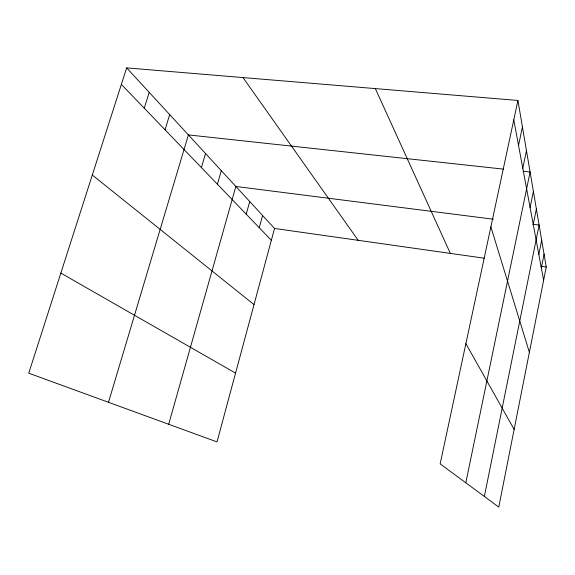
<?xml version="1.0" encoding="UTF-8"?>
<svg xmlns="http://www.w3.org/2000/svg" width="575" height="575" viewBox="0 0 575 575"><rect width="100%" height="100%" fill="white"/><g stroke="black" fill="none" stroke-linecap="round" stroke-linejoin="round"><path stroke-width="0.86" d="M541.334 267.885L544.065 254.157M517.931 100.467L546.25 267.001L498.769 507.114L440.155 463.874L517.931 100.467L126.665 67.886L28.75 373.189L217.012 441.909L274.541 228.462L126.665 67.886M538.84 254.481L541.693 240.213M484.358 496.491L539.113 225.041L532.96 224.257M533.241 224.415L536.382 208.955M530.085 207.474L533.384 191.36M465.808 482.806L530.1 172.011L523.063 171.249M522.783 168.267L526.463 150.65M518.528 145.41L522.431 126.938M259.253 227.714L262.595 215.488M246.229 214.18L249.737 201.53M168.691 424.271L235.865 186.465L493.422 219.226M217.408 184.223L221.31 170.653M201.415 167.605L205.534 153.525M108.495 402.299L188.392 134.909L503.729 169.151M165.047 129.799L169.69 114.597M144.253 108.186L149.198 92.352M274.541 228.462L484.243 258.204M540.946 266.247L546.25 267.001M60.849 273.096L235.556 373.11M92.302 175.03L254.021 304.599M121.368 84.403L271.35 240.292M242.988 77.567L358.189 240.328M465.887 343.649L514.136 429.417M375.338 88.593L450.354 253.403M490.878 226.881L529.374 352.331M513.777 119.88L543.634 280.233"/></g></svg>
